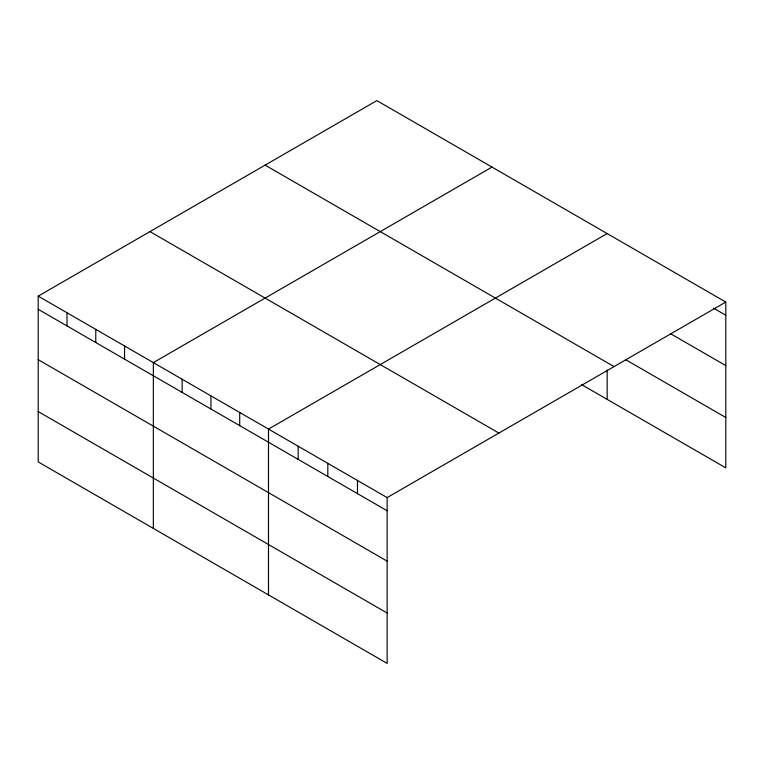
<?xml version="1.0" encoding="UTF-8"?>
<svg xmlns="http://www.w3.org/2000/svg" width="764" height="764" viewBox="0 0 764 764"><rect width="100%" height="100%" fill="white"/><g stroke="black" fill="none" stroke-linecap="round" stroke-linejoin="round"><path stroke-width="1.15" d="M38.2 296.136L387.138 497.593L387.138 663.391L38.2 461.933L38.2 296.136L376.862 100.609L725.8 302.067L725.8 467.864L581.461 384.531M492.016 167.087L153.344 362.613L153.344 528.421M607.16 233.564L268.498 429.091L268.498 594.898M387.138 497.593L725.8 302.067M713.528 308.14L725.8 315.226M670.572 333.715L725.8 365.603M625.573 359.634L725.8 417.497M265.108 165.129L614.036 366.586M149.964 231.607L498.892 433.064M38.2 309.296L387.138 510.753M38.2 359.672L387.138 561.129M38.2 411.567L387.138 613.024M607.16 370.091L607.16 399.371M357.476 480.47L357.476 493.63M327.813 463.347L327.813 476.507M298.161 446.214L298.161 459.384M239.715 412.474L239.715 425.643M210.921 395.857L210.921 409.017M182.138 379.231L182.138 392.4M124.561 345.996L124.561 359.156M95.777 329.37L95.777 342.539M66.984 312.753L66.984 325.922"/></g></svg>
